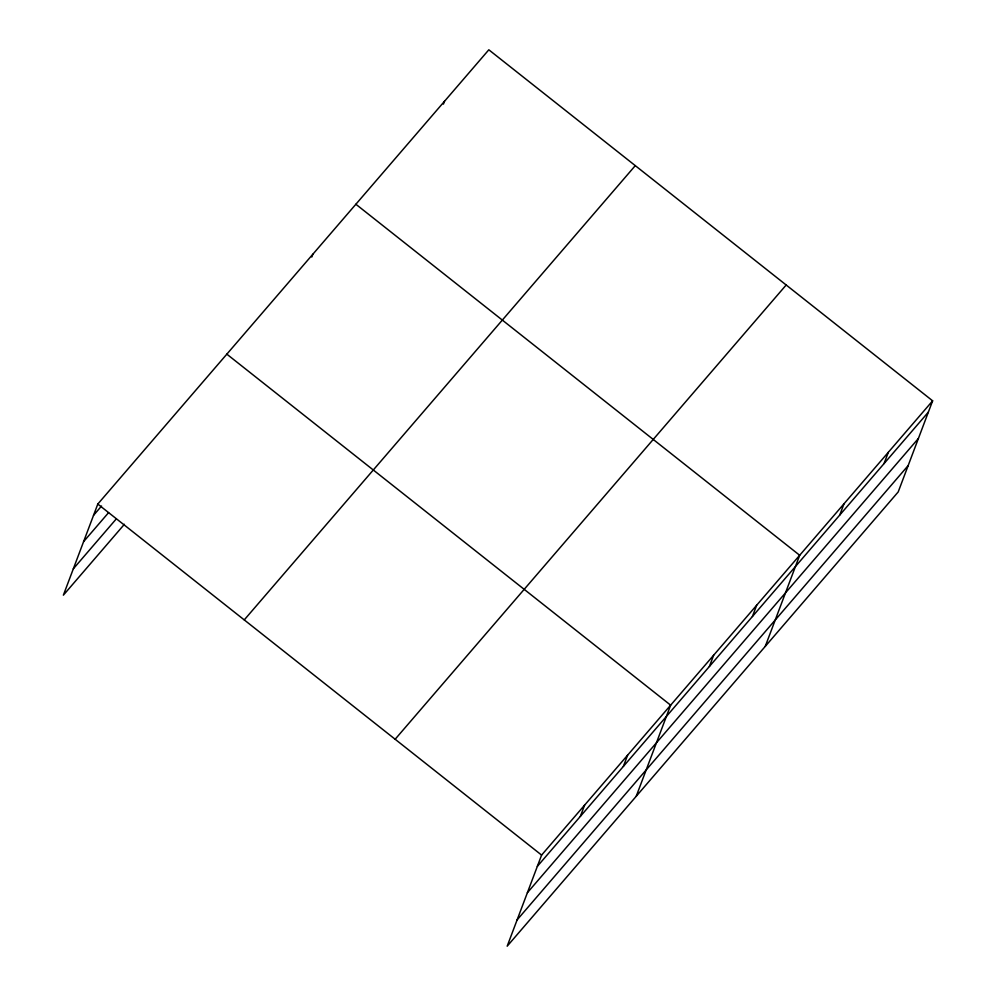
<?xml version="1.0" encoding="UTF-8"?>
<svg xmlns="http://www.w3.org/2000/svg" width="996" height="996" viewBox="0 0 996 996"><rect width="100%" height="100%" fill="white"/><g stroke="black" fill="none" stroke-linecap="round" stroke-linejoin="round"><path stroke-width="1.49" d="M932.63 400.828L541.6 855.091L507.176 946.2L898.205 491.937L932.63 400.828L488.824 49.8L97.795 504.063L63.371 595.172L124.388 524.282M311.798 257.03L312.856 254.217M443.444 104.107L444.502 101.281M580.357 816.396L584.615 805.117M623.372 766.422L627.629 755.155M636.22 796.29L670.644 705.18L226.839 354.153M709.401 666.486L713.659 655.219M752.403 616.524L756.674 605.244M765.252 646.392L799.688 555.282L355.871 204.242M839.74 515.069L843.998 503.789M884.05 463.588L888.32 452.309M93.537 515.33L101.542 506.043M83.577 541.675L108.589 512.629M73.318 568.828L116.333 518.854M244.257 619.898L635.286 165.635M395.151 739.244L786.18 284.993M537.342 866.358L928.372 412.107M527.394 892.715L918.412 438.452M517.136 919.856L908.153 465.593M97.795 504.063L541.6 855.091"/></g></svg>
